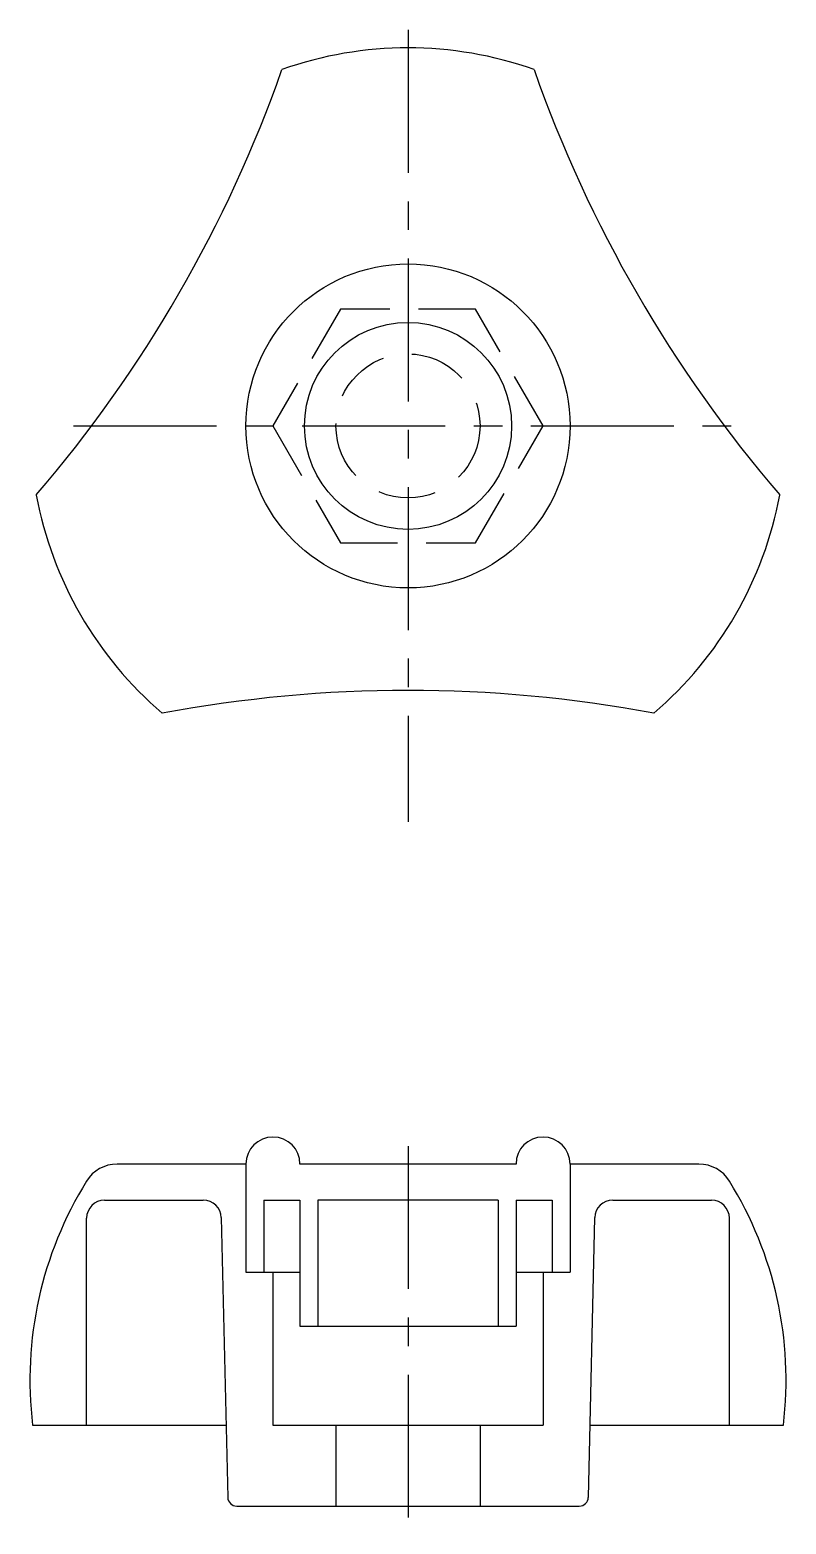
# Model space of a CAD drawing. Extents: x 10 to 155, y 10 to 154.
# Drawn here: x 113 to 155, y 70.6 to 153.6 of the extents above; entities outside this region: 2.
import ezdxf

# ---------------------------------------------------------------- set-up
doc = ezdxf.new("R2010")
doc.units = 0
doc.header["$LTSCALE"] = 0.25
doc.linetypes.add('CENTER', pattern=[50.8, 31.75, -6.35, 6.35, -6.35])
doc.linetypes.add('DASHED', pattern=[19.05, 12.7, -6.35])
doc.layers.get('0').update_dxf_attribs({"linetype": 'CONTINUOUS'})
doc.layers.add('CENTER', color=1, linetype='CENTER')

msp = doc.modelspace()

# ---------------------------------------------------------------- linework, layer by layer
at = {"color": 7, "linetype": 'CONTINUOUS'}
for p, q in [((125.008, 90.644), (117.852, 90.644)), ((125.008, 90.644), (125.008, 84.644)), ((140.008, 90.644), (128.008, 90.644)), ((150.163, 90.644), (143.008, 90.644)), ((143.008, 90.644), (143.008, 84.644)), ((117.157, 88.644), (122.64, 88.644)), ((126.008, 88.644), (126.008, 84.644)), ((126.008, 88.644), (128.008, 88.644)), ((128.008, 88.644), (128.008, 81.644)), ((129.008, 88.644), (129.008, 81.644)), ((139.008, 88.644), (129.008, 88.644)), ((139.008, 88.644), (139.008, 81.644)), ((140.008, 88.644), (140.008, 81.644)), ((140.008, 88.644), (142.008, 88.644)), ((142.008, 88.644), (142.008, 84.644)), ((145.375, 88.644), (150.858, 88.644)), ((116.157, 76.144), (116.157, 87.644)), ((123.64, 87.67), (123.995, 72.131)), ((144.375, 87.67), (144.02, 72.131)), ((151.858, 76.144), (151.858, 87.644)), ((125.008, 84.644), (128.008, 84.644)), ((126.508, 84.644), (126.508, 76.144)), ((140.008, 84.644), (143.008, 84.644)), ((141.508, 84.644), (141.508, 76.144)), ((128.008, 81.644), (140.008, 81.644)), ((113.157, 76.144), (123.89, 76.144)), ((115.84, 76.144), (115.84, 76.144)), ((118.523, 76.144), (118.523, 76.144)), ((126.508, 76.144), (141.508, 76.144)), ((130.008, 76.144), (130.008, 71.644)), ((138.008, 76.144), (138.008, 71.644)), ((144.126, 76.144), (154.858, 76.144)), ((124.495, 71.644), (143.521, 71.644))]:
    msp.add_line(p, q, dxfattribs=at)
at = {"color": 3, "linetype": 'DASHED'}
msp.add_lwpolyline([(126.508, 131.648), (130.257, 125.153), (137.757, 125.153), (141.507, 131.648), (137.757, 138.143), (130.257, 138.143)], close=True, dxfattribs=at)
at = {"color": 7, "linetype": 'CONTINUOUS'}
for radius in [9, 5.75]:
    msp.add_circle((134.008, 131.648), radius, dxfattribs=at)
at = {"color": 3, "linetype": 'DASHED'}
msp.add_circle((134.007, 131.648), 4, dxfattribs=at)
at = {"color": 7, "linetype": 'CONTINUOUS'}
for centre, radius, start, end in [((134.008, 131.648), 21, 70.52881, 109.47098), ((57.197, 175.995), 74, 319.37298, 340.62702), ((210.818, 175.995), 74, 199.37298, 220.62703), ((134.008, 131.648), 21, 190.52898, 229.47097), ((134.008, 131.648), 21, 310.52897, 349.47102), ((134.008, 42.956), 74, 79.37322, 100.62697), ((126.508, 90.644), 1.5, 0, 180), ((141.508, 90.644), 1.5, 0, 180), ((117.852, 88.644), 2, 90, 148.24314), ((150.163, 88.644), 2, 31.75686, 90), ((134.008, 78.644), 21, 148.24314, 186.83714), ((134.008, 78.644), 21, 353.16286, 31.75686), ((117.157, 87.644), 1, 90, 180), ((122.64, 87.644), 1, 1.50208, 90), ((145.375, 87.644), 1, 90, 178.49792), ((150.858, 87.644), 1, 0, 90), ((124.495, 72.144), 0.5, 181.50208, 270), ((143.521, 72.144), 0.5, 270, 358.49792)]:
    msp.add_arc(centre, radius, start, end, dxfattribs=at)
at = {"layer": 'CENTER', "color": 1, "linetype": 'CENTER'}
for p, q in [((134.008, 153.648), (134.008, 109.648)), ((115.438, 131.648), (152.577, 131.648)), ((134.008, 91.644), (134.008, 70.644))]:
    msp.add_line(p, q, dxfattribs=at)

# ---------------------------------------------------------------- texts
at = {"color": 7, "linetype": 'CONTINUOUS'}
for s, p in [('SSN 8', (10, 25)), ('SSN08', (10, 10))]:
    msp.add_text(s, height=4, dxfattribs=at).set_placement(p)

doc.saveas('drawing.dxf')
